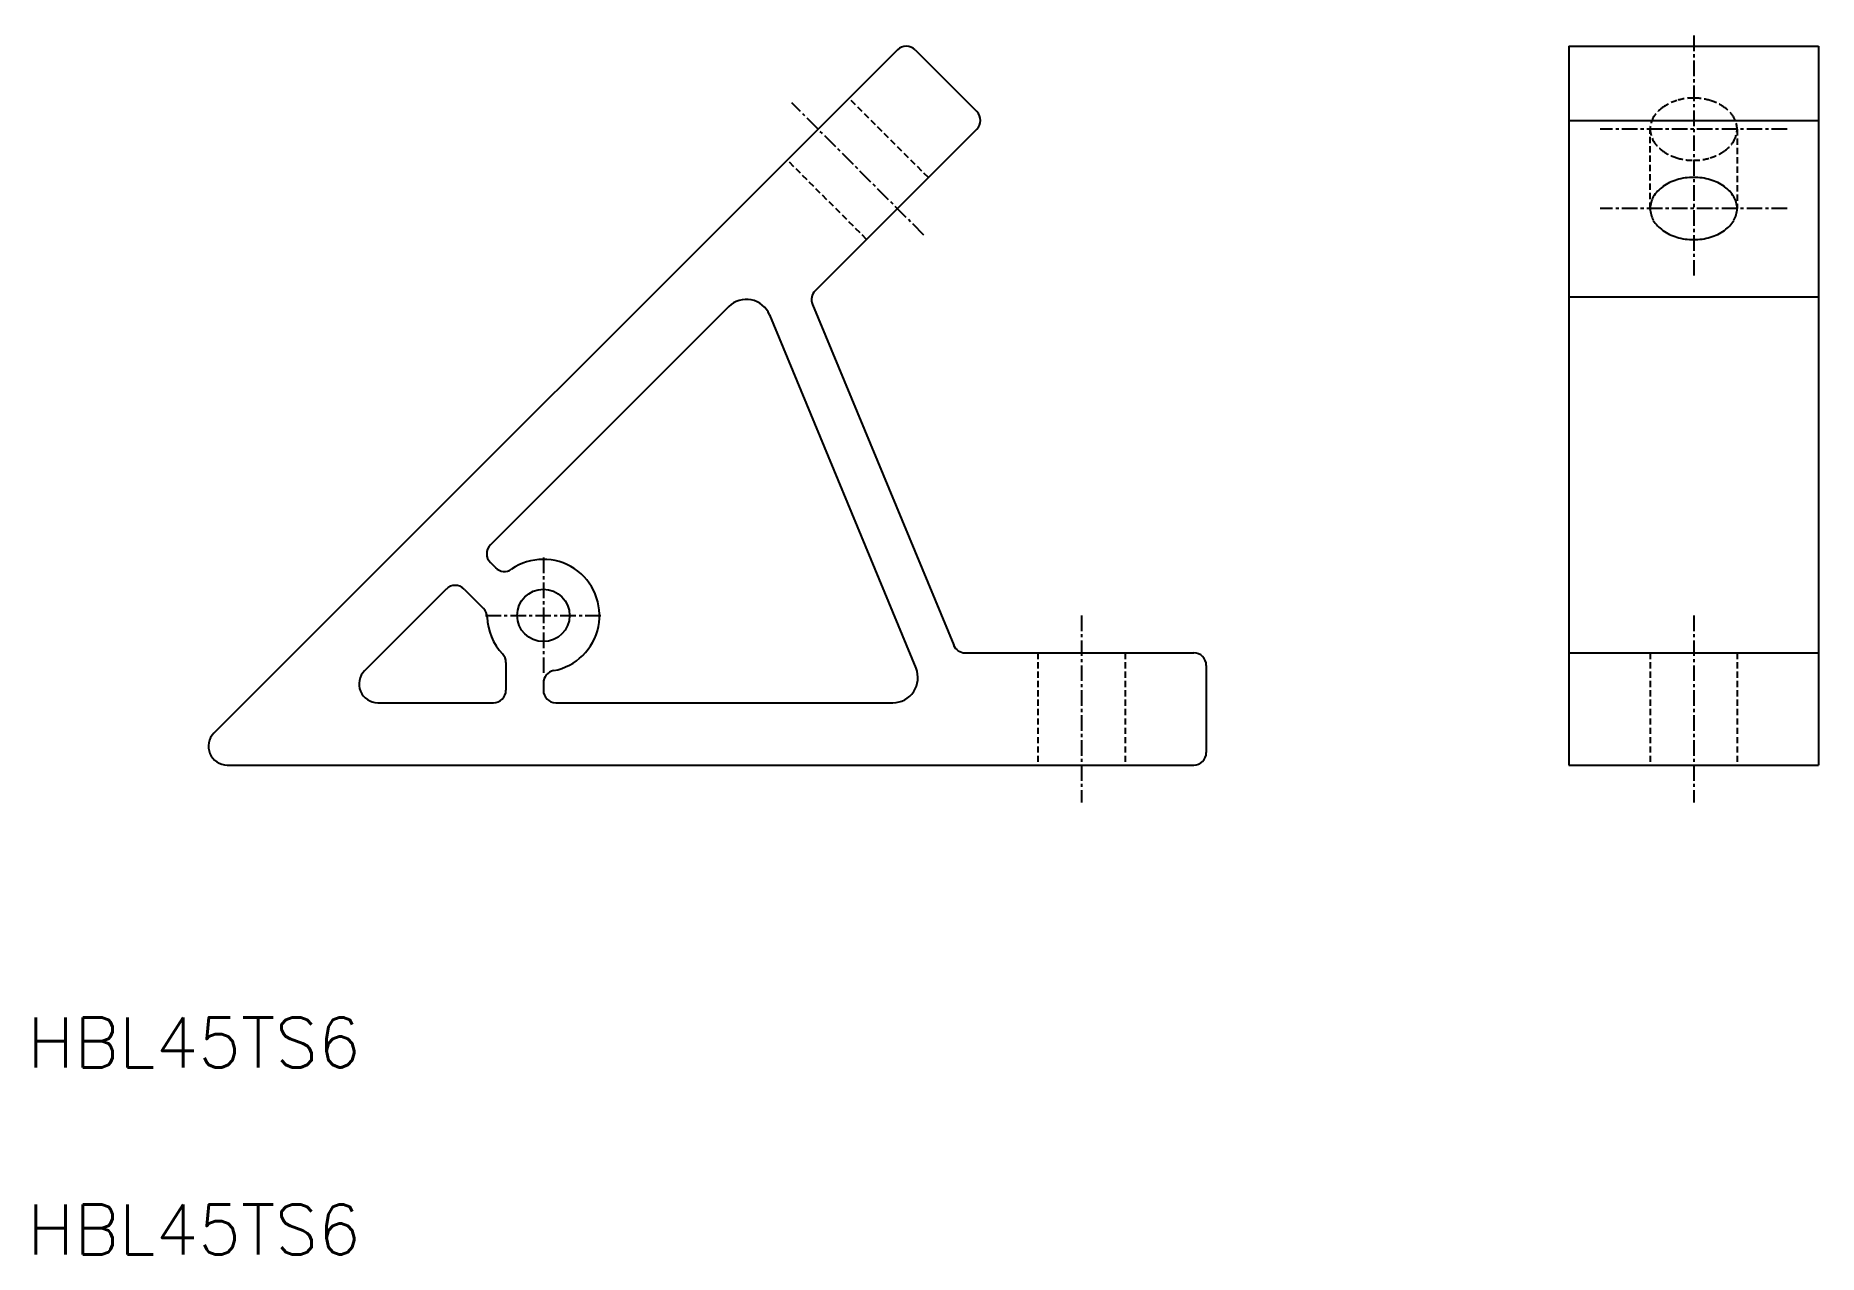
# Model space of a CAD drawing. Extents: x -41 to 102, y -51 to 46.
import ezdxf

# ---------------------------------------------------------------- set-up
doc = ezdxf.new("R2010")
doc.units = 0
doc.linetypes.add('CENTER', pattern=[2, 1.25, -0.25, 0.25, -0.25])
doc.linetypes.add('DASHED', pattern=[0.75, 0.5, -0.25])
doc.layers.get('0').update_dxf_attribs({"linetype": 'CONTINUOUS'})
doc.layers.add('CENTER', color=1, linetype='CENTER')
doc.styles.get("Standard").update_dxf_attribs({"font": 'txt.shx', "bigfont": 'bigfont.shx'})

msp = doc.modelspace()

# ---------------------------------------------------------------- linework, layer by layer
at = {"color": 7, "linetype": 'CONTINUOUS'}
for p, q in [((28.39, 45.36), (-26.41, -9.44)), ((29.81, 45.36), (34.75, 40.41)), ((82.23, 45.65), (82.23, -12)), ((82.23, 45.65), (102.23, 45.65)), ((102.23, 45.65), (102.23, -12)), ((34.75, 39), (21.79, 26.03)), ((82.23, 39.7), (102.23, 39.7)), ((14.87, 24.77), (-4.24, 5.66)), ((21.58, 24.95), (32.9, -2.38)), ((82.23, 25.56), (102.23, 25.56)), ((18.13, 24.12), (29.87, -4.23)), ((-4.24, 4.24), (-3.82, 3.82)), ((-7.78, 2.12), (-14.34, -4.44)), ((-6.36, 2.12), (-4.79, 0.55)), ((-3, -3.77), (-3, -6)), ((33.82, -3), (52.15, -3)), ((53.15, -4), (53.15, -11)), ((82.23, -3), (102.23, -3)), ((0, -5.41), (0, -6)), ((-13.28, -7), (-4, -7)), ((1, -7), (28.03, -7)), ((-25.35, -12), (52.15, -12)), ((82.23, -12), (102.23, -12))]:
    msp.add_line(p, q, dxfattribs=at)
at = {"color": 3, "linetype": 'DASHED'}
for p, q in [((30.87, 35.11), (24.5, 41.47)), ((88.73, 32.63), (88.73, 39)), ((95.73, 39), (95.73, 32.63)), ((25.92, 30.16), (19.55, 36.52)), ((39.65, -3), (39.65, -12)), ((46.65, -3), (46.65, -12)), ((88.73, -3), (88.73, -12)), ((95.73, -3), (95.73, -12))]:
    msp.add_line(p, q, dxfattribs=at)
at = {"color": 7, "linetype": 'CONTINUOUS'}
msp.add_circle((0, 0), 2.1, dxfattribs=at)
for centre, radius, start, end in [((29.1, 44.65), 1, 45, 135), ((34.05, 39.7), 1, 315, 45), ((91.39, 32.07), 2.83, 125.3711, 147.8711), ((91.67, 31.8), 3.22, 104.0396, 126.5396), ((92.03, 31.65), 3.47, 86.7563, 109.2563), ((92.42, 31.65), 3.47, 70.7437, 93.2437), ((92.78, 31.8), 3.22, 53.4604, 75.9604), ((93.06, 32.07), 2.83, 32.1289, 54.6289), ((91.24, 32.44), 2.52, 153.0386, 175.5386), ((93.21, 32.44), 2.52, 4.4614, 26.9614), ((91.24, 32.83), 2.52, 184.4614, 206.9614), ((91.39, 33.19), 2.83, 212.1288, 234.6288), ((93.06, 33.19), 2.83, 305.3712, 327.8712), ((93.21, 32.83), 2.52, 333.0386, 355.5386), ((91.67, 33.47), 3.22, 233.4605, 255.9605), ((92.03, 33.62), 3.47, 250.7437, 273.2437), ((92.42, 33.62), 3.47, 266.7563, 289.2563), ((92.78, 33.47), 3.22, 284.0395, 306.5395), ((22.5, 25.33), 1, 135, 202.4999), ((16.28, 23.35), 2, 22.5001, 135), ((-3.54, 4.95), 1, 135, 225), ((0, 0), 4.5, 280.4757, 124.5243), ((-3.12, 4.53), 1, 225, 304.5244), ((-7.07, 1.41), 1, 45, 135), ((-5.5, -0.16), 1, 1.6582, 45), ((0, 0), 4.5, 181.6582, 223.3418), ((33.82, -2), 1, 202.4999, 270), ((-4, -3.77), 1, 0, 43.3418), ((28.03, -5), 2, 270, 22.5), ((52.15, -4), 1, 0, 90), ((-13.28, -5.5), 1.5, 135, 270), ((1, -5.41), 1, 100.4756, 180), ((-4, -6), 1, 270, 0), ((1, -6), 1, 180, 270), ((-25.35, -10.5), 1.5, 135, 270), ((52.15, -11), 1, 270, 0)]:
    msp.add_arc(centre, radius, start, end, dxfattribs=at)
at = {"color": 3, "linetype": 'DASHED'}
for centre, radius, start, end in [((92.03, 38.01), 3.47, 86.7563, 109.2563), ((92.42, 38.01), 3.47, 70.7437, 93.2437), ((91.39, 38.44), 2.83, 125.3712, 147.8712), ((91.67, 38.16), 3.22, 104.0395, 126.5395), ((92.78, 38.16), 3.22, 53.4605, 75.9605), ((93.06, 38.44), 2.83, 32.1288, 54.6288), ((91.24, 38.8), 2.52, 153.0386, 175.5386), ((91.24, 39.19), 2.52, 184.4614, 206.9614), ((93.21, 38.8), 2.52, 4.4614, 26.9614), ((93.21, 39.19), 2.52, 333.0386, 355.5386), ((91.39, 39.56), 2.83, 212.1288, 234.6288), ((91.67, 39.83), 3.22, 233.4605, 255.9605), ((92.78, 39.83), 3.22, 284.0395, 306.5395), ((93.06, 39.56), 2.83, 305.3712, 327.8712), ((92.03, 39.98), 3.47, 250.7437, 273.2437), ((92.42, 39.98), 3.47, 266.7563, 289.2563)]:
    msp.add_arc(centre, radius, start, end, dxfattribs=at)
at = {"layer": 'CENTER', "color": 1, "linetype": 'CENTER'}
for p, q in [((92.23, 46.5), (92.23, 27.17)), ((30.51, 30.51), (19.91, 41.12)), ((99.73, 39), (84.73, 39)), ((99.73, 32.63), (84.73, 32.63)), ((0, 4.64), (0, -4.64)), ((-4.64, 0), (4.64, 0)), ((43.15, 0), (43.15, -15)), ((92.23, 0), (92.23, -15))]:
    msp.add_line(p, q, dxfattribs=at)

# ---------------------------------------------------------------- texts
at = {"color": 7, "linetype": 'CONTINUOUS'}
for p in [(-41.39, -36.24), (-41.39, -51.24)]:
    msp.add_text('HBL45TS6', height=4, dxfattribs=at).set_placement(p)

doc.saveas('drawing.dxf')
